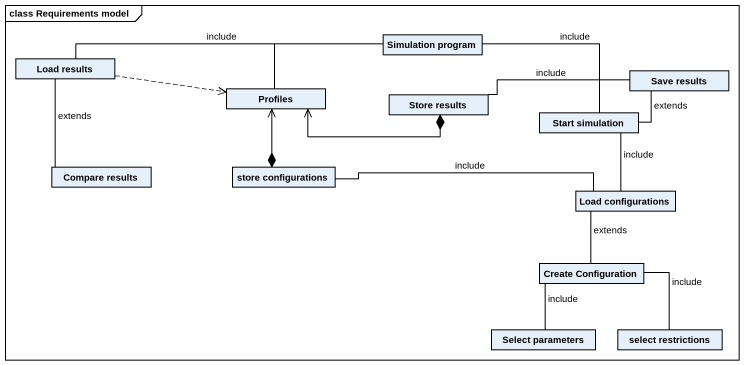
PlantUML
@startuml
mainframe class Requirements model
hide circle
hide empty members
class "Simulation program" as Simulation_program
class "Load results" as Load_results
class Profiles
class "Save results" as Save_results
class "Store results" as Store_results
class "Start simulation" as Start_simulation
class "Compare results" as Compare_results
class "store configurations" as store_configurations
class "Load configurations" as Load_configurations
class "Create Configuration" as Create_Configuration
class "Select parameters" as Select_parameters
class "select restrictions" as select_restrictions
Simulation_program -left- Profiles
Simulation_program -right- Start_simulation : include
Load_results -right- Simulation_program : include
Load_results .right.> Profiles
Load_results -- Compare_results : extends
Save_results -left- Store_results : include
Store_results *-left-> Profiles
Start_simulation -right- Save_results : extends
Start_simulation -- Load_configurations : include
store_configurations *-up-> Profiles
Load_configurations -left- store_configurations : include
Load_configurations -- Create_Configuration : extends
Create_Configuration -- Select_parameters : include
Create_Configuration -- select_restrictions : include
@enduml
